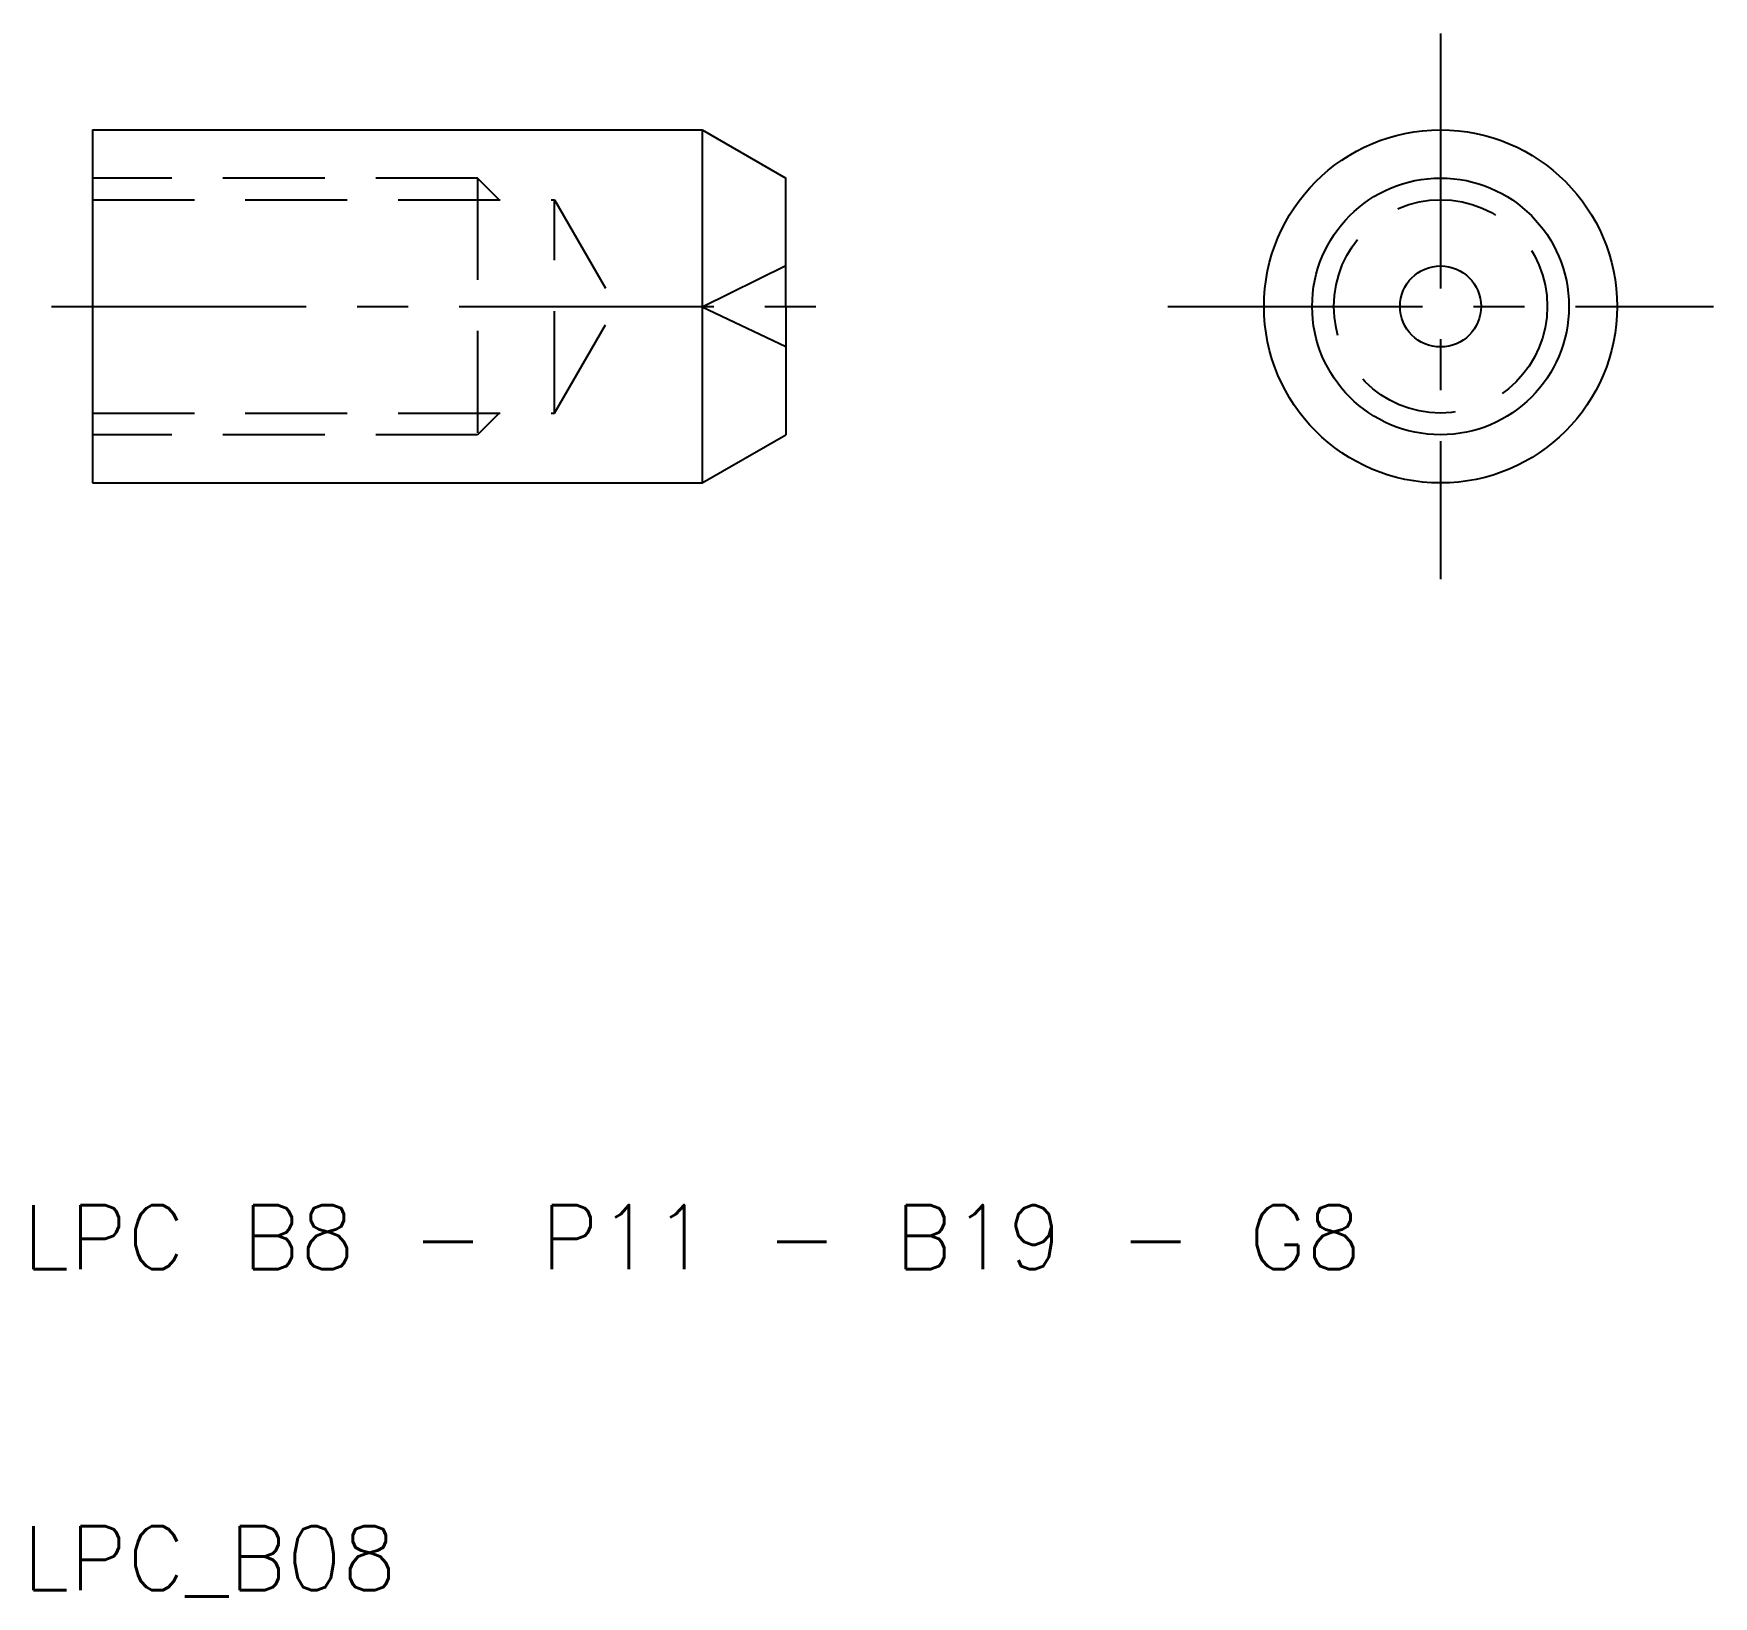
# Model space of a CAD drawing. Extents: x 48.2 to 100.5, y 9.8 to 58.5.
import ezdxf

# ---------------------------------------------------------------- set-up
doc = ezdxf.new("R2010")
doc.units = 0
doc.header["$LTSCALE"] = 0.25
doc.linetypes.add('CENTER', pattern=[50.8, 31.75, -6.35, 6.35, -6.35])
doc.linetypes.add('DASHED', pattern=[19.05, 12.7, -6.35])
doc.layers.get('0').update_dxf_attribs({"linetype": 'CONTINUOUS'})
doc.layers.add('CENTER', color=1, linetype='CENTER')
doc.styles.get("Standard").update_dxf_attribs({"font": 'txt.shx'})

msp = doc.modelspace()

# ---------------------------------------------------------------- linework, layer by layer
for p, q in [((50, 55.5), (69, 55.5)), ((50, 55.5), (50, 44.5)), ((69, 55.5), (71.598, 54)), ((69, 55.5), (69, 44.5)), ((71.598, 50), (71.598, 54)), ((71.598, 50), (71.598, 46)), ((69, 44.5), (71.598, 46)), ((50, 44.5), (69, 44.5))]:
    msp.add_line(p, q)
at = {"color": 3, "linetype": 'DASHED'}
for p, q in [((62, 54), (50, 54)), ((62.676, 53.323), (62, 54)), ((62, 54), (62, 46)), ((50, 53.323), (64.4, 53.323)), ((64.4, 46.676), (64.4, 53.323)), ((64.4, 53.323), (66.319, 50)), ((71.598, 51.262), (69, 49.977)), ((64.4, 46.676), (66.319, 50)), ((71.598, 48.738), (69, 49.977)), ((50, 46.676), (64.4, 46.676)), ((62.676, 46.676), (62, 46)), ((62, 46), (50, 46))]:
    msp.add_line(p, q, dxfattribs=at)
for radius in [5.5, 4, 1.262]:
    msp.add_circle((92, 50), radius)
msp.add_circle((92, 50), 3.324, dxfattribs=at)
at = {"layer": 'CENTER', "color": 1, "linetype": 'CENTER'}
for p, q in [((92, 58.5), (92, 41.5)), ((48.72, 50), (73.058, 50)), ((83.5, 50), (100.5, 50))]:
    msp.add_line(p, q, dxfattribs=at)

# ---------------------------------------------------------------- texts
for s, p in [('LPC B8 - P11 - B19 - G8', (47.824, 20)), ('LPC_B08', (47.824, 10))]:
    msp.add_text(s, height=2).set_placement(p)

doc.saveas('drawing.dxf')
